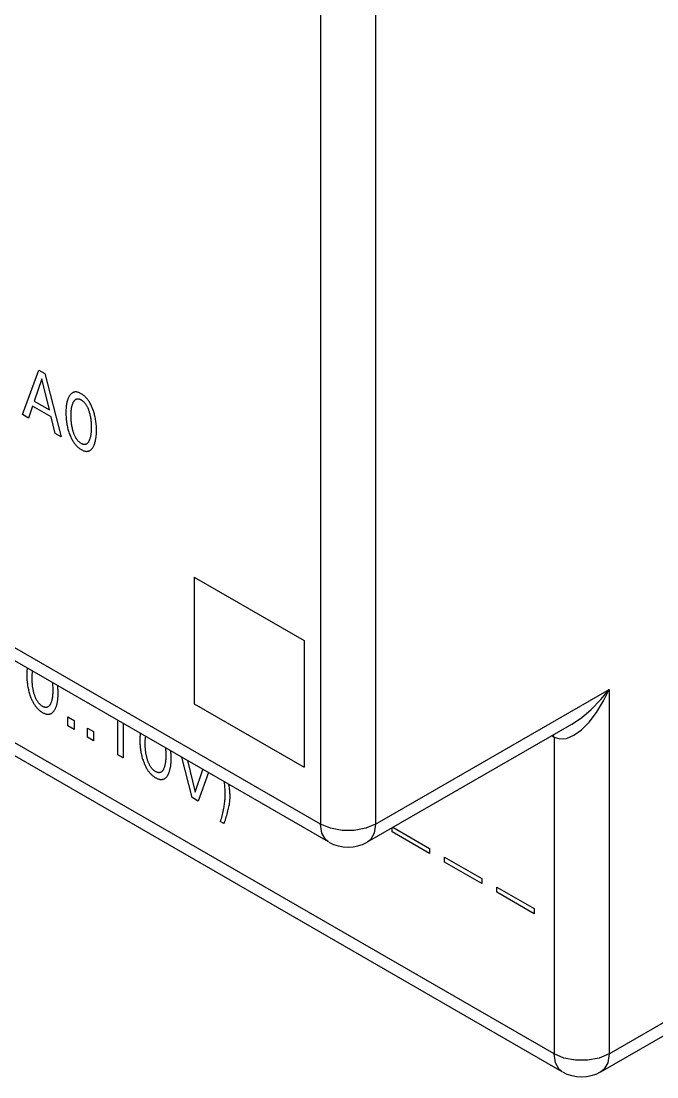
# Model space of a CAD drawing. Extents: x 0 to 420, y 0 to 297.
# Drawn here: x 174.94 to 191.31, y 113.98 to 141.18 of the extents above; entities that cross this region are included whole.
import ezdxf

# ---------------------------------------------------------------- set-up
doc = ezdxf.new("R2010")
doc.units = 0
doc.header["$LTSCALE"] = 23.1
doc.layers.add('40000_ISO', color=7, linetype='CONTINUOUS')

msp = doc.modelspace()

# ---------------------------------------------------------------- linework, layer by layer
at = {"layer": '40000_ISO', "color": 7, "linetype": 'CONTINUOUS'}
for p, q in [((182.65, 155.597), (182.65, 120.487)), ((184.064, 155.597), (184.064, 120.487)), ((182.65, 120.487), (158.962, 134.163)), ((182.857, 120.029), (159.169, 133.705)), ((174.975, 131.042), (175.394, 132.188)), ((175.471, 131.964), (175.276, 131.388)), ((175.394, 132.188), (175.547, 132.1)), ((175.668, 131.162), (175.471, 131.964)), ((175.547, 132.1), (175.967, 130.47)), ((176.131, 131.41), (176.125, 131.388)), ((176.138, 131.43), (176.131, 131.41)), ((176.145, 131.448), (176.138, 131.43)), ((176.153, 131.467), (176.145, 131.448)), ((176.161, 131.484), (176.153, 131.467)), ((176.17, 131.501), (176.161, 131.484)), ((176.179, 131.518), (176.17, 131.501)), ((176.182, 131.522), (176.179, 131.518)), ((176.19, 131.535), (176.182, 131.522)), ((176.199, 131.547), (176.19, 131.535)), ((176.208, 131.558), (176.199, 131.547)), ((176.218, 131.569), (176.208, 131.558)), ((176.228, 131.579), (176.218, 131.569)), ((176.239, 131.588), (176.228, 131.579)), ((176.251, 131.597), (176.239, 131.588)), ((176.263, 131.604), (176.251, 131.597)), ((176.274, 131.609), (176.263, 131.604)), ((176.286, 131.614), (176.274, 131.609)), ((176.298, 131.618), (176.286, 131.614)), ((176.31, 131.621), (176.298, 131.618)), ((176.301, 131.389), (176.307, 131.399)), ((176.307, 131.399), (176.315, 131.408)), ((176.323, 131.623), (176.31, 131.621)), ((176.315, 131.408), (176.323, 131.416)), ((176.337, 131.624), (176.323, 131.623)), ((176.323, 131.416), (176.331, 131.423)), ((176.331, 131.423), (176.338, 131.429)), ((176.35, 131.624), (176.337, 131.624)), ((176.338, 131.429), (176.346, 131.434)), ((176.346, 131.434), (176.354, 131.438)), ((176.364, 131.623), (176.35, 131.624)), ((176.354, 131.438), (176.363, 131.442)), ((176.363, 131.442), (176.372, 131.445)), ((176.379, 131.621), (176.364, 131.623)), ((176.372, 131.445), (176.381, 131.447)), ((176.393, 131.618), (176.379, 131.621)), ((176.381, 131.447), (176.39, 131.448)), ((176.39, 131.448), (176.4, 131.449)), ((176.408, 131.613), (176.393, 131.618)), ((176.4, 131.449), (176.41, 131.448)), ((176.423, 131.608), (176.408, 131.613)), ((176.41, 131.448), (176.42, 131.447)), ((176.42, 131.447), (176.431, 131.444)), ((176.439, 131.602), (176.423, 131.608)), ((176.431, 131.444), (176.441, 131.441)), ((176.454, 131.595), (176.439, 131.602)), ((176.441, 131.441), (176.452, 131.437)), ((176.452, 131.437), (176.463, 131.433)), ((176.47, 131.587), (176.454, 131.595)), ((176.463, 131.433), (176.474, 131.428)), ((176.485, 131.579), (176.47, 131.587)), ((176.474, 131.428), (176.485, 131.421)), ((176.501, 131.57), (176.485, 131.579)), ((176.485, 131.421), (176.496, 131.415)), ((176.496, 131.415), (176.507, 131.407)), ((176.516, 131.559), (176.501, 131.57)), ((176.507, 131.407), (176.518, 131.399)), ((176.532, 131.549), (176.516, 131.559)), ((176.518, 131.399), (176.529, 131.391)), ((176.547, 131.537), (176.532, 131.549)), ((176.562, 131.525), (176.547, 131.537)), ((176.577, 131.512), (176.562, 131.525)), ((176.592, 131.498), (176.577, 131.512)), ((176.606, 131.483), (176.592, 131.498)), ((176.62, 131.468), (176.606, 131.483)), ((176.634, 131.452), (176.62, 131.468)), ((176.647, 131.436), (176.634, 131.452)), ((176.66, 131.419), (176.647, 131.436)), ((176.673, 131.402), (176.66, 131.419)), ((176.685, 131.384), (176.673, 131.402)), ((175.231, 131.256), (175.13, 130.953)), ((175.712, 130.979), (175.231, 131.256)), ((175.276, 131.388), (175.668, 131.162)), ((176.092, 131.13), (176.091, 131.094)), ((176.093, 131.165), (176.092, 131.13)), ((176.095, 131.2), (176.093, 131.165)), ((176.097, 131.234), (176.095, 131.2)), ((176.101, 131.268), (176.097, 131.234)), ((176.105, 131.293), (176.101, 131.268)), ((176.109, 131.317), (176.105, 131.293)), ((176.114, 131.341), (176.109, 131.317)), ((176.119, 131.365), (176.114, 131.341)), ((176.125, 131.388), (176.119, 131.365)), ((176.229, 131.12), (176.231, 131.146)), ((176.231, 131.146), (176.233, 131.169)), ((176.233, 131.169), (176.236, 131.191)), ((176.236, 131.191), (176.24, 131.213)), ((176.24, 131.213), (176.244, 131.235)), ((176.244, 131.235), (176.248, 131.256)), ((176.248, 131.256), (176.253, 131.275)), ((176.253, 131.275), (176.258, 131.294)), ((176.258, 131.294), (176.264, 131.312)), ((176.264, 131.312), (176.27, 131.329)), ((176.27, 131.329), (176.277, 131.346)), ((176.277, 131.346), (176.283, 131.357)), ((176.283, 131.357), (176.288, 131.368)), ((176.288, 131.368), (176.294, 131.379)), ((176.294, 131.379), (176.301, 131.389)), ((176.529, 131.391), (176.539, 131.382)), ((176.539, 131.382), (176.55, 131.372)), ((176.55, 131.372), (176.56, 131.362)), ((176.56, 131.362), (176.57, 131.351)), ((176.57, 131.351), (176.58, 131.339)), ((176.58, 131.339), (176.589, 131.327)), ((176.589, 131.327), (176.599, 131.314)), ((176.599, 131.314), (176.608, 131.301)), ((176.608, 131.301), (176.616, 131.287)), ((176.616, 131.287), (176.624, 131.274)), ((176.624, 131.274), (176.632, 131.26)), ((176.632, 131.26), (176.639, 131.245)), ((176.639, 131.245), (176.648, 131.228)), ((176.648, 131.228), (176.656, 131.211)), ((176.656, 131.211), (176.663, 131.193)), ((176.663, 131.193), (176.67, 131.176)), ((176.67, 131.176), (176.676, 131.158)), ((176.676, 131.158), (176.682, 131.141)), ((176.682, 131.141), (176.688, 131.123)), ((176.696, 131.366), (176.685, 131.384)), ((176.688, 131.123), (176.693, 131.106)), ((176.708, 131.347), (176.696, 131.366)), ((176.72, 131.326), (176.708, 131.347)), ((176.731, 131.304), (176.72, 131.326)), ((176.742, 131.283), (176.731, 131.304)), ((176.752, 131.261), (176.742, 131.283)), ((176.762, 131.238), (176.752, 131.261)), ((176.771, 131.216), (176.762, 131.238)), ((176.78, 131.194), (176.771, 131.216)), ((176.789, 131.172), (176.78, 131.194)), ((176.799, 131.143), (176.789, 131.172)), ((176.808, 131.115), (176.799, 131.143)), ((175.13, 130.953), (174.975, 131.042)), ((175.815, 130.557), (175.712, 130.979)), ((176.091, 131.094), (176.092, 131.057)), ((176.092, 131.057), (176.093, 131.02)), ((176.093, 131.02), (176.095, 130.983)), ((176.095, 130.983), (176.097, 130.945)), ((176.097, 130.945), (176.101, 130.906)), ((176.101, 130.906), (176.105, 130.877)), ((176.105, 130.877), (176.109, 130.847)), ((176.225, 131.042), (176.226, 131.068)), ((176.225, 131.015), (176.225, 131.042)), ((176.225, 130.987), (176.225, 131.015)), ((176.226, 130.96), (176.225, 130.987)), ((176.226, 131.068), (176.227, 131.094)), ((176.227, 130.932), (176.226, 130.96)), ((176.227, 131.094), (176.229, 131.12)), ((176.229, 130.903), (176.227, 130.932)), ((176.231, 130.875), (176.229, 130.903)), ((176.233, 130.849), (176.231, 130.875)), ((176.693, 131.106), (176.695, 131.1)), ((176.695, 131.1), (176.701, 131.076)), ((176.701, 131.076), (176.707, 131.053)), ((176.707, 131.053), (176.712, 131.029)), ((176.712, 131.029), (176.717, 131.006)), ((176.717, 131.006), (176.722, 130.983)), ((176.722, 130.983), (176.726, 130.956)), ((176.726, 130.956), (176.73, 130.93)), ((176.73, 130.93), (176.734, 130.904)), ((176.734, 130.904), (176.737, 130.878)), ((176.737, 130.878), (176.739, 130.852)), ((176.739, 130.852), (176.741, 130.824)), ((176.817, 131.086), (176.808, 131.115)), ((176.825, 131.058), (176.817, 131.086)), ((176.832, 131.03), (176.825, 131.058)), ((176.839, 131.002), (176.832, 131.03)), ((176.845, 130.972), (176.839, 131.002)), ((176.851, 130.942), (176.845, 130.972)), ((176.857, 130.912), (176.851, 130.942)), ((176.861, 130.883), (176.857, 130.912)), ((176.866, 130.853), (176.861, 130.883)), ((176.869, 130.824), (176.866, 130.853)), ((176.109, 130.847), (176.113, 130.817)), ((176.113, 130.817), (176.118, 130.787)), ((176.118, 130.787), (176.124, 130.757)), ((176.124, 130.757), (176.131, 130.726)), ((176.131, 130.726), (176.137, 130.698)), ((176.137, 130.698), (176.145, 130.669)), ((176.145, 130.669), (176.153, 130.641)), ((176.153, 130.641), (176.161, 130.612)), ((176.161, 130.612), (176.17, 130.584)), ((176.17, 130.584), (176.18, 130.555)), ((176.236, 130.823), (176.233, 130.849)), ((176.24, 130.796), (176.236, 130.823)), ((176.244, 130.77), (176.24, 130.796)), ((176.248, 130.743), (176.244, 130.77)), ((176.253, 130.718), (176.248, 130.743)), ((176.258, 130.693), (176.253, 130.718)), ((176.263, 130.668), (176.258, 130.693)), ((176.27, 130.643), (176.263, 130.668)), ((176.277, 130.618), (176.27, 130.643)), ((176.282, 130.6), (176.277, 130.618)), ((176.287, 130.582), (176.282, 130.6)), ((176.293, 130.564), (176.287, 130.582)), ((176.739, 130.581), (176.737, 130.558)), ((176.742, 130.607), (176.739, 130.581)), ((176.741, 130.824), (176.743, 130.797)), ((176.743, 130.634), (176.742, 130.607)), ((176.743, 130.797), (176.744, 130.769)), ((176.744, 130.66), (176.743, 130.634)), ((176.744, 130.769), (176.745, 130.742)), ((176.745, 130.687), (176.744, 130.66)), ((176.745, 130.742), (176.745, 130.715)), ((176.745, 130.715), (176.745, 130.687)), ((176.873, 130.786), (176.869, 130.824)), ((176.876, 130.749), (176.873, 130.786)), ((176.878, 130.712), (176.876, 130.749)), ((176.879, 130.675), (176.878, 130.712)), ((176.878, 130.567), (176.879, 130.603)), ((176.879, 130.639), (176.879, 130.675)), ((176.879, 130.603), (176.879, 130.639)), ((175.967, 130.47), (175.815, 130.557)), ((176.18, 130.555), (176.189, 130.532)), ((176.189, 130.532), (176.197, 130.509)), ((176.197, 130.509), (176.207, 130.486)), ((176.207, 130.486), (176.217, 130.463)), ((176.217, 130.463), (176.227, 130.441)), ((176.227, 130.441), (176.238, 130.418)), ((176.238, 130.418), (176.25, 130.396)), ((176.25, 130.396), (176.262, 130.374)), ((176.262, 130.374), (176.273, 130.356)), ((176.273, 130.356), (176.285, 130.337)), ((176.285, 130.337), (176.297, 130.319)), ((176.3, 130.546), (176.293, 130.564)), ((176.297, 130.319), (176.309, 130.301)), ((176.307, 130.528), (176.3, 130.546)), ((176.314, 130.511), (176.307, 130.528)), ((176.322, 130.493), (176.314, 130.511)), ((176.33, 130.475), (176.322, 130.493)), ((176.337, 130.462), (176.33, 130.475)), ((176.344, 130.45), (176.337, 130.462)), ((176.351, 130.437), (176.344, 130.45)), ((176.358, 130.425), (176.351, 130.437)), ((176.366, 130.413), (176.358, 130.425)), ((176.374, 130.401), (176.366, 130.413)), ((176.382, 130.389), (176.374, 130.401)), ((176.391, 130.378), (176.382, 130.389)), ((176.4, 130.368), (176.391, 130.378)), ((176.41, 130.357), (176.4, 130.368)), ((176.42, 130.346), (176.41, 130.357)), ((176.43, 130.336), (176.42, 130.346)), ((176.441, 130.327), (176.43, 130.336)), ((176.452, 130.318), (176.441, 130.327)), ((176.463, 130.31), (176.452, 130.318)), ((176.474, 130.303), (176.463, 130.31)), ((176.656, 130.313), (176.648, 130.304)), ((176.664, 130.322), (176.656, 130.313)), ((176.67, 130.332), (176.664, 130.322)), ((176.677, 130.343), (176.67, 130.332)), ((176.683, 130.354), (176.677, 130.343)), ((176.688, 130.365), (176.683, 130.354)), ((176.694, 130.377), (176.688, 130.365)), ((176.701, 130.395), (176.694, 130.377)), ((176.707, 130.412), (176.701, 130.395)), ((176.712, 130.431), (176.707, 130.412)), ((176.718, 130.45), (176.712, 130.431)), ((176.722, 130.469), (176.718, 130.45)), ((176.727, 130.491), (176.722, 130.469)), ((176.731, 130.513), (176.727, 130.491)), ((176.734, 130.535), (176.731, 130.513)), ((176.737, 130.558), (176.734, 130.535)), ((176.833, 130.297), (176.839, 130.318)), ((176.839, 130.318), (176.846, 130.34)), ((176.846, 130.34), (176.852, 130.364)), ((176.852, 130.364), (176.857, 130.388)), ((176.857, 130.388), (176.862, 130.413)), ((176.862, 130.413), (176.866, 130.438)), ((176.866, 130.438), (176.869, 130.463)), ((176.869, 130.463), (176.873, 130.497)), ((176.873, 130.497), (176.876, 130.532)), ((176.876, 130.532), (176.878, 130.567)), ((176.309, 130.301), (176.322, 130.284)), ((176.322, 130.284), (176.336, 130.267)), ((176.336, 130.267), (176.349, 130.251)), ((176.349, 130.251), (176.363, 130.236)), ((176.363, 130.236), (176.378, 130.221)), ((176.378, 130.221), (176.393, 130.207)), ((176.393, 130.207), (176.408, 130.194)), ((176.408, 130.194), (176.423, 130.181)), ((176.423, 130.181), (176.438, 130.169)), ((176.438, 130.169), (176.454, 130.158)), ((176.454, 130.158), (176.469, 130.148)), ((176.469, 130.148), (176.485, 130.139)), ((176.485, 130.296), (176.474, 130.303)), ((176.496, 130.29), (176.485, 130.296)), ((176.485, 130.139), (176.501, 130.13)), ((176.507, 130.285), (176.496, 130.29)), ((176.501, 130.13), (176.516, 130.122)), ((176.518, 130.28), (176.507, 130.285)), ((176.516, 130.122), (176.532, 130.115)), ((176.529, 130.276), (176.518, 130.28)), ((176.54, 130.273), (176.529, 130.276)), ((176.532, 130.115), (176.547, 130.109)), ((176.55, 130.271), (176.54, 130.273)), ((176.547, 130.109), (176.563, 130.104)), ((176.56, 130.27), (176.55, 130.271)), ((176.57, 130.269), (176.56, 130.27)), ((176.563, 130.104), (176.578, 130.1)), ((176.579, 130.27), (176.57, 130.269)), ((176.578, 130.1), (176.593, 130.097)), ((176.588, 130.271), (176.579, 130.27)), ((176.596, 130.273), (176.588, 130.271)), ((176.593, 130.097), (176.607, 130.095)), ((176.604, 130.275), (176.596, 130.273)), ((176.612, 130.278), (176.604, 130.275)), ((176.607, 130.095), (176.621, 130.094)), ((176.619, 130.282), (176.612, 130.278)), ((176.627, 130.286), (176.619, 130.282)), ((176.621, 130.094), (176.635, 130.094)), ((176.633, 130.291), (176.627, 130.286)), ((176.64, 130.296), (176.633, 130.291)), ((176.635, 130.094), (176.648, 130.096)), ((176.648, 130.304), (176.64, 130.296)), ((176.648, 130.096), (176.661, 130.098)), ((176.661, 130.098), (176.674, 130.101)), ((176.674, 130.101), (176.686, 130.105)), ((176.686, 130.105), (176.698, 130.11)), ((176.698, 130.11), (176.709, 130.116)), ((176.709, 130.116), (176.721, 130.124)), ((176.721, 130.124), (176.733, 130.133)), ((176.733, 130.133), (176.743, 130.143)), ((176.743, 130.143), (176.754, 130.153)), ((176.754, 130.153), (176.764, 130.165)), ((176.764, 130.165), (176.773, 130.177)), ((176.773, 130.177), (176.782, 130.189)), ((176.782, 130.189), (176.79, 130.203)), ((176.79, 130.203), (176.8, 130.22)), ((176.8, 130.22), (176.809, 130.238)), ((176.809, 130.238), (176.818, 130.257)), ((176.818, 130.257), (176.826, 130.277)), ((176.826, 130.277), (176.833, 130.297)), ((188.66, 114.567), (164.972, 128.244)), ((188.868, 114.11), (165.179, 127.786)), ((179.397, 126.856), (179.397, 123.59)), ((179.397, 126.856), (182.226, 125.223)), ((182.226, 125.223), (182.226, 121.957)), ((175.086, 124.386), (175.085, 124.356)), ((175.085, 124.356), (175.085, 124.326)), ((175.085, 124.326), (175.085, 124.296)), ((175.087, 124.415), (175.086, 124.386)), ((175.089, 124.443), (175.087, 124.415)), ((175.092, 124.472), (175.089, 124.443)), ((175.095, 124.5), (175.092, 124.472)), ((175.097, 124.51), (175.095, 124.5)), ((175.223, 124.302), (175.224, 124.321)), ((175.224, 124.321), (175.225, 124.34)), ((175.225, 124.34), (175.226, 124.358)), ((175.226, 124.358), (175.228, 124.376)), ((175.228, 124.376), (175.23, 124.394)), ((175.23, 124.394), (175.232, 124.412)), ((175.232, 124.412), (175.235, 124.43)), ((175.085, 124.296), (175.086, 124.265)), ((175.086, 124.265), (175.087, 124.234)), ((175.087, 124.234), (175.089, 124.202)), ((175.089, 124.202), (175.092, 124.17)), ((175.092, 124.17), (175.095, 124.138)), ((175.095, 124.138), (175.099, 124.109)), ((175.099, 124.109), (175.103, 124.079)), ((175.103, 124.079), (175.107, 124.049)), ((175.107, 124.049), (175.113, 124.019)), ((175.222, 124.264), (175.223, 124.283)), ((175.222, 124.245), (175.222, 124.264)), ((175.222, 124.226), (175.222, 124.245)), ((175.223, 124.206), (175.222, 124.226)), ((175.223, 124.283), (175.223, 124.302)), ((175.223, 124.186), (175.223, 124.206)), ((175.224, 124.166), (175.223, 124.186)), ((175.225, 124.146), (175.224, 124.166)), ((175.226, 124.126), (175.225, 124.146)), ((175.228, 124.105), (175.226, 124.126)), ((175.23, 124.087), (175.228, 124.105)), ((175.232, 124.068), (175.23, 124.087)), ((175.234, 124.049), (175.232, 124.068)), ((175.236, 124.03), (175.234, 124.049)), ((175.742, 124.137), (175.744, 124.117)), ((175.744, 124.117), (175.746, 124.096)), ((175.746, 124.096), (175.748, 124.076)), ((175.748, 124.076), (175.751, 124.048)), ((175.881, 124.046), (175.88, 124.058)), ((175.113, 124.019), (175.119, 123.988)), ((175.119, 123.988), (175.126, 123.958)), ((175.126, 123.958), (175.132, 123.929)), ((175.132, 123.929), (175.14, 123.901)), ((175.14, 123.901), (175.148, 123.872)), ((175.148, 123.872), (175.157, 123.843)), ((175.157, 123.843), (175.166, 123.815)), ((175.166, 123.815), (175.176, 123.786)), ((175.176, 123.786), (175.184, 123.765)), ((175.239, 124.011), (175.236, 124.03)), ((175.242, 123.992), (175.239, 124.011)), ((175.246, 123.973), (175.242, 123.992)), ((175.249, 123.955), (175.246, 123.973)), ((175.252, 123.937), (175.249, 123.955)), ((175.256, 123.92), (175.252, 123.937)), ((175.26, 123.902), (175.256, 123.92)), ((175.265, 123.884), (175.26, 123.902)), ((175.27, 123.866), (175.265, 123.884)), ((175.275, 123.848), (175.27, 123.866)), ((175.28, 123.832), (175.275, 123.848)), ((175.285, 123.816), (175.28, 123.832)), ((175.29, 123.8), (175.285, 123.816)), ((175.296, 123.784), (175.29, 123.8)), ((175.302, 123.768), (175.296, 123.784)), ((175.746, 123.782), (175.743, 123.759)), ((175.748, 123.805), (175.746, 123.782)), ((175.751, 123.831), (175.748, 123.805)), ((175.751, 124.048), (175.752, 124.02)), ((175.752, 123.857), (175.751, 123.831)), ((175.752, 124.02), (175.753, 123.992)), ((175.753, 123.884), (175.752, 123.857)), ((175.753, 123.992), (175.754, 123.965)), ((175.754, 123.911), (175.753, 123.884)), ((175.754, 123.965), (175.754, 123.938)), ((175.754, 123.938), (175.754, 123.911)), ((175.884, 124.022), (175.881, 124.046)), ((175.886, 123.999), (175.884, 124.022)), ((175.888, 123.975), (175.886, 123.999)), ((175.889, 123.952), (175.888, 123.975)), ((175.89, 123.929), (175.889, 123.952)), ((175.889, 123.771), (175.89, 123.793)), ((175.891, 123.906), (175.89, 123.929)), ((175.89, 123.793), (175.891, 123.815)), ((175.891, 123.883), (175.891, 123.906)), ((175.891, 123.861), (175.891, 123.883)), ((175.891, 123.838), (175.891, 123.861)), ((175.891, 123.815), (175.891, 123.838)), ((184.064, 120.487), (190.075, 123.957)), ((189.868, 123.702), (190.075, 123.957)), ((189.933, 123.665), (190.075, 123.957)), ((190.075, 123.957), (190.075, 114.567)), ((175.184, 123.765), (175.192, 123.745)), ((175.192, 123.745), (175.2, 123.724)), ((175.2, 123.724), (175.209, 123.704)), ((175.209, 123.704), (175.218, 123.684)), ((175.218, 123.684), (175.228, 123.663)), ((175.228, 123.663), (175.238, 123.644)), ((175.238, 123.644), (175.248, 123.624)), ((175.248, 123.624), (175.26, 123.604)), ((175.26, 123.604), (175.27, 123.587)), ((175.27, 123.587), (175.28, 123.571)), ((175.28, 123.571), (175.291, 123.554)), ((175.291, 123.554), (175.303, 123.538)), ((175.308, 123.752), (175.302, 123.768)), ((175.303, 123.538), (175.314, 123.522)), ((175.315, 123.736), (175.308, 123.752)), ((175.314, 123.522), (175.326, 123.507)), ((175.322, 123.72), (175.315, 123.736)), ((175.33, 123.704), (175.322, 123.72)), ((175.326, 123.507), (175.338, 123.492)), ((175.336, 123.691), (175.33, 123.704)), ((175.343, 123.678), (175.336, 123.691)), ((175.351, 123.666), (175.343, 123.678)), ((175.358, 123.653), (175.351, 123.666)), ((175.366, 123.641), (175.358, 123.653)), ((175.375, 123.629), (175.366, 123.641)), ((175.383, 123.618), (175.375, 123.629)), ((175.392, 123.606), (175.383, 123.618)), ((175.401, 123.596), (175.392, 123.606)), ((175.41, 123.586), (175.401, 123.596)), ((175.419, 123.576), (175.41, 123.586)), ((175.429, 123.567), (175.419, 123.576)), ((175.438, 123.559), (175.429, 123.567)), ((175.448, 123.55), (175.438, 123.559)), ((175.458, 123.543), (175.448, 123.55)), ((175.468, 123.536), (175.458, 123.543)), ((175.478, 123.529), (175.468, 123.536)), ((175.488, 123.523), (175.478, 123.529)), ((175.498, 123.517), (175.488, 123.523)), ((175.508, 123.512), (175.498, 123.517)), ((175.518, 123.508), (175.508, 123.512)), ((175.528, 123.504), (175.518, 123.508)), ((175.626, 123.507), (175.618, 123.503)), ((175.633, 123.511), (175.626, 123.507)), ((175.64, 123.516), (175.633, 123.511)), ((175.647, 123.521), (175.64, 123.516)), ((175.654, 123.528), (175.647, 123.521)), ((175.662, 123.535), (175.654, 123.528)), ((175.668, 123.544), (175.662, 123.535)), ((175.675, 123.552), (175.668, 123.544)), ((175.681, 123.561), (175.675, 123.552)), ((175.687, 123.571), (175.681, 123.561)), ((175.692, 123.581), (175.687, 123.571)), ((175.697, 123.591), (175.692, 123.581)), ((175.702, 123.601), (175.697, 123.591)), ((175.708, 123.616), (175.702, 123.601)), ((175.713, 123.63), (175.708, 123.616)), ((175.718, 123.645), (175.713, 123.63)), ((175.723, 123.661), (175.718, 123.645)), ((175.727, 123.677), (175.723, 123.661)), ((175.731, 123.693), (175.727, 123.677)), ((175.735, 123.714), (175.731, 123.693)), ((175.74, 123.736), (175.735, 123.714)), ((175.743, 123.759), (175.74, 123.736)), ((175.835, 123.494), (175.84, 123.509)), ((175.84, 123.509), (175.846, 123.524)), ((175.846, 123.524), (175.851, 123.54)), ((175.851, 123.54), (175.856, 123.557)), ((175.856, 123.557), (175.861, 123.574)), ((175.861, 123.574), (175.865, 123.592)), ((175.865, 123.592), (175.869, 123.61)), ((175.869, 123.61), (175.873, 123.628)), ((175.873, 123.628), (175.876, 123.647)), ((175.876, 123.647), (175.879, 123.666)), ((175.879, 123.666), (175.881, 123.685)), ((175.881, 123.685), (175.884, 123.706)), ((175.884, 123.706), (175.886, 123.727)), ((175.886, 123.727), (175.888, 123.749)), ((175.888, 123.749), (175.889, 123.771)), ((179.397, 123.59), (182.226, 121.957)), ((189.619, 123.445), (189.868, 123.702)), ((189.753, 123.368), (189.933, 123.665)), ((175.338, 123.492), (175.351, 123.478)), ((175.351, 123.478), (175.364, 123.464)), ((175.364, 123.464), (175.377, 123.451)), ((175.377, 123.451), (175.39, 123.438)), ((175.39, 123.438), (175.404, 123.426)), ((175.404, 123.426), (175.418, 123.414)), ((175.418, 123.414), (175.432, 123.403)), ((175.432, 123.403), (175.446, 123.393)), ((175.446, 123.393), (175.46, 123.383)), ((175.46, 123.383), (175.474, 123.374)), ((175.474, 123.374), (175.488, 123.366)), ((175.488, 123.366), (175.502, 123.358)), ((175.502, 123.358), (175.517, 123.35)), ((175.517, 123.35), (175.531, 123.344)), ((175.538, 123.501), (175.528, 123.504)), ((175.531, 123.344), (175.545, 123.338)), ((175.548, 123.498), (175.538, 123.501)), ((175.545, 123.338), (175.559, 123.333)), ((175.557, 123.497), (175.548, 123.498)), ((175.566, 123.495), (175.557, 123.497)), ((175.559, 123.333), (175.573, 123.328)), ((175.575, 123.495), (175.566, 123.495)), ((175.573, 123.328), (175.586, 123.325)), ((175.585, 123.495), (175.575, 123.495)), ((175.593, 123.496), (175.585, 123.495)), ((175.586, 123.325), (175.6, 123.322)), ((175.602, 123.498), (175.593, 123.496)), ((175.6, 123.322), (175.613, 123.32)), ((175.61, 123.5), (175.602, 123.498)), ((175.618, 123.503), (175.61, 123.5)), ((175.613, 123.32), (175.626, 123.319)), ((175.626, 123.319), (175.638, 123.319)), ((175.638, 123.319), (175.651, 123.32)), ((175.651, 123.32), (175.663, 123.321)), ((175.663, 123.321), (175.674, 123.324)), ((175.674, 123.324), (175.685, 123.327)), ((175.685, 123.327), (175.696, 123.33)), ((175.696, 123.33), (175.707, 123.335)), ((175.707, 123.335), (175.717, 123.34)), ((175.717, 123.34), (175.728, 123.347)), ((175.728, 123.347), (175.739, 123.354)), ((175.739, 123.354), (175.749, 123.363)), ((175.749, 123.363), (175.759, 123.372)), ((175.759, 123.372), (175.768, 123.381)), ((175.768, 123.381), (175.776, 123.392)), ((175.776, 123.392), (175.785, 123.402)), ((175.785, 123.402), (175.793, 123.414)), ((175.793, 123.414), (175.8, 123.425)), ((175.8, 123.425), (175.808, 123.438)), ((175.808, 123.438), (175.815, 123.452)), ((175.815, 123.452), (175.822, 123.465)), ((175.822, 123.465), (175.828, 123.479)), ((175.828, 123.479), (175.835, 123.494)), ((176.14, 123.021), (176.14, 123.255)), ((176.14, 123.255), (176.301, 123.162)), ((189.364, 123.23), (189.619, 123.445)), ((189.561, 123.117), (189.753, 123.368)), ((176.301, 122.928), (176.14, 123.021)), ((176.301, 123.162), (176.301, 122.928)), ((176.644, 122.73), (176.644, 122.964)), ((176.644, 122.964), (176.805, 122.871)), ((177.43, 122.276), (177.43, 123.163)), ((177.57, 123.082), (177.57, 122.195)), ((183.857, 120.029), (189.118, 123.067)), ((189.117, 123.066), (189.364, 123.23)), ((189.365, 122.92), (189.561, 123.117)), ((176.805, 122.637), (176.644, 122.73)), ((176.805, 122.871), (176.805, 122.637)), ((177.999, 122.734), (177.997, 122.705)), ((177.997, 122.705), (177.997, 122.675)), ((178.001, 122.763), (177.999, 122.734)), ((178.003, 122.791), (178.001, 122.763)), ((178.007, 122.819), (178.003, 122.791)), ((178.008, 122.829), (178.007, 122.819)), ((178.138, 122.677), (178.139, 122.695)), ((178.139, 122.695), (178.141, 122.714)), ((178.141, 122.714), (178.144, 122.732)), ((178.144, 122.732), (178.146, 122.749)), ((188.6, 122.768), (188.66, 122.732)), ((188.66, 122.732), (188.648, 122.796)), ((188.66, 122.732), (188.807, 122.685)), ((188.66, 122.732), (188.66, 114.567)), ((188.807, 122.685), (188.979, 122.699)), ((188.979, 122.699), (189.168, 122.778)), ((189.168, 122.778), (189.365, 122.92)), ((177.997, 122.675), (177.996, 122.645)), ((177.996, 122.645), (177.997, 122.615)), ((177.997, 122.615), (177.997, 122.584)), ((177.997, 122.584), (177.999, 122.553)), ((177.999, 122.553), (178.001, 122.521)), ((178.001, 122.521), (178.003, 122.489)), ((178.003, 122.489), (178.007, 122.457)), ((178.007, 122.457), (178.01, 122.428)), ((178.01, 122.428), (178.014, 122.398)), ((178.133, 122.564), (178.134, 122.584)), ((178.134, 122.545), (178.133, 122.564)), ((178.134, 122.603), (178.135, 122.621)), ((178.134, 122.584), (178.134, 122.603)), ((178.134, 122.525), (178.134, 122.545)), ((178.134, 122.505), (178.134, 122.525)), ((178.135, 122.485), (178.134, 122.505)), ((178.135, 122.64), (178.136, 122.659)), ((178.135, 122.621), (178.135, 122.64)), ((178.136, 122.465), (178.135, 122.485)), ((178.136, 122.659), (178.138, 122.677)), ((178.138, 122.445), (178.136, 122.465)), ((178.139, 122.424), (178.138, 122.445)), ((178.141, 122.406), (178.139, 122.424)), ((178.653, 122.457), (178.656, 122.436)), ((178.656, 122.436), (178.658, 122.415)), ((177.57, 122.195), (177.43, 122.276)), ((178.014, 122.398), (178.019, 122.368)), ((178.019, 122.368), (178.024, 122.338)), ((178.024, 122.338), (178.03, 122.308)), ((178.03, 122.308), (178.037, 122.277)), ((178.037, 122.277), (178.044, 122.249)), ((178.044, 122.249), (178.051, 122.22)), ((178.051, 122.22), (178.059, 122.191)), ((178.059, 122.191), (178.068, 122.163)), ((178.068, 122.163), (178.077, 122.134)), ((178.143, 122.387), (178.141, 122.406)), ((178.145, 122.368), (178.143, 122.387)), ((178.148, 122.349), (178.145, 122.368)), ((178.15, 122.33), (178.148, 122.349)), ((178.154, 122.311), (178.15, 122.33)), ((178.157, 122.292), (178.154, 122.311)), ((178.16, 122.274), (178.157, 122.292)), ((178.164, 122.257), (178.16, 122.274)), ((178.168, 122.239), (178.164, 122.257)), ((178.172, 122.221), (178.168, 122.239)), ((178.176, 122.203), (178.172, 122.221)), ((178.181, 122.185), (178.176, 122.203)), ((178.186, 122.167), (178.181, 122.185)), ((178.191, 122.151), (178.186, 122.167)), ((178.196, 122.135), (178.191, 122.151)), ((178.658, 122.415), (178.66, 122.395)), ((178.66, 122.395), (178.662, 122.367)), ((178.662, 122.15), (178.66, 122.124)), ((178.662, 122.367), (178.664, 122.339)), ((178.664, 122.176), (178.662, 122.15)), ((178.664, 122.339), (178.665, 122.311)), ((178.665, 122.203), (178.664, 122.176)), ((178.665, 122.311), (178.665, 122.284)), ((178.665, 122.284), (178.666, 122.257)), ((178.666, 122.257), (178.665, 122.23)), ((178.665, 122.23), (178.665, 122.203)), ((178.792, 122.365), (178.791, 122.377)), ((178.795, 122.341), (178.792, 122.365)), ((178.797, 122.318), (178.795, 122.341)), ((178.799, 122.294), (178.797, 122.318)), ((178.8, 122.271), (178.799, 122.294)), ((178.801, 122.248), (178.8, 122.271)), ((178.802, 122.225), (178.801, 122.248)), ((178.803, 122.202), (178.802, 122.225)), ((178.802, 122.135), (178.803, 122.157)), ((178.803, 122.18), (178.803, 122.202)), ((178.803, 122.157), (178.803, 122.18)), ((179.339, 121.174), (179.074, 122.214)), ((178.077, 122.134), (178.088, 122.105)), ((178.088, 122.105), (178.095, 122.084)), ((178.095, 122.084), (178.103, 122.064)), ((178.103, 122.064), (178.111, 122.043)), ((178.111, 122.043), (178.12, 122.023)), ((178.12, 122.023), (178.129, 122.003)), ((178.129, 122.003), (178.139, 121.983)), ((178.139, 121.983), (178.149, 121.963)), ((178.149, 121.963), (178.16, 121.943)), ((178.16, 121.943), (178.171, 121.923)), ((178.171, 121.923), (178.181, 121.906)), ((178.181, 121.906), (178.192, 121.89)), ((178.192, 121.89), (178.203, 121.873)), ((178.201, 122.119), (178.196, 122.135)), ((178.207, 122.103), (178.201, 122.119)), ((178.203, 121.873), (178.214, 121.857)), ((178.213, 122.087), (178.207, 122.103)), ((178.219, 122.071), (178.213, 122.087)), ((178.226, 122.055), (178.219, 122.071)), ((178.233, 122.039), (178.226, 122.055)), ((178.241, 122.023), (178.233, 122.039)), ((178.248, 122.01), (178.241, 122.023)), ((178.255, 121.997), (178.248, 122.01)), ((178.262, 121.985), (178.255, 121.997)), ((178.27, 121.972), (178.262, 121.985)), ((178.278, 121.96), (178.27, 121.972)), ((178.286, 121.948), (178.278, 121.96)), ((178.294, 121.937), (178.286, 121.948)), ((178.303, 121.926), (178.294, 121.937)), ((178.312, 121.915), (178.303, 121.926)), ((178.321, 121.905), (178.312, 121.915)), ((178.331, 121.895), (178.321, 121.905)), ((178.34, 121.886), (178.331, 121.895)), ((178.35, 121.878), (178.34, 121.886)), ((178.36, 121.87), (178.35, 121.878)), ((178.592, 121.88), (178.586, 121.871)), ((178.598, 121.89), (178.592, 121.88)), ((178.603, 121.9), (178.598, 121.89)), ((178.608, 121.91), (178.603, 121.9)), ((178.613, 121.921), (178.608, 121.91)), ((178.619, 121.935), (178.613, 121.921)), ((178.624, 121.949), (178.619, 121.935)), ((178.629, 121.964), (178.624, 121.949)), ((178.634, 121.98), (178.629, 121.964)), ((178.638, 121.996), (178.634, 121.98)), ((178.642, 122.012), (178.638, 121.996)), ((178.647, 122.033), (178.642, 122.012)), ((178.651, 122.055), (178.647, 122.033)), ((178.654, 122.078), (178.651, 122.055)), ((178.657, 122.101), (178.654, 122.078)), ((178.66, 122.124), (178.657, 122.101)), ((178.762, 121.859), (178.767, 121.876)), ((178.767, 121.876), (178.772, 121.893)), ((178.772, 121.893), (178.776, 121.911)), ((178.776, 121.911), (178.78, 121.929)), ((178.78, 121.929), (178.784, 121.947)), ((178.784, 121.947), (178.787, 121.966)), ((178.787, 121.966), (178.79, 121.985)), ((178.79, 121.985), (178.793, 122.004)), ((178.793, 122.004), (178.795, 122.025)), ((178.795, 122.025), (178.797, 122.046)), ((178.797, 122.046), (178.799, 122.068)), ((178.799, 122.068), (178.8, 122.09)), ((178.8, 122.09), (178.801, 122.112)), ((178.801, 122.112), (178.802, 122.135)), ((179.221, 122.129), (179.421, 121.308)), ((179.421, 121.308), (179.618, 121.899)), ((178.214, 121.857), (178.226, 121.842)), ((178.226, 121.842), (178.237, 121.826)), ((178.237, 121.826), (178.25, 121.811)), ((178.25, 121.811), (178.262, 121.797)), ((178.262, 121.797), (178.275, 121.783)), ((178.275, 121.783), (178.288, 121.77)), ((178.288, 121.77), (178.302, 121.757)), ((178.302, 121.757), (178.315, 121.745)), ((178.315, 121.745), (178.329, 121.733)), ((178.329, 121.733), (178.343, 121.722)), ((178.343, 121.722), (178.357, 121.712)), ((178.357, 121.712), (178.371, 121.702)), ((178.369, 121.862), (178.36, 121.87)), ((178.379, 121.855), (178.369, 121.862)), ((178.371, 121.702), (178.385, 121.693)), ((178.39, 121.848), (178.379, 121.855)), ((178.385, 121.693), (178.4, 121.685)), ((178.4, 121.842), (178.39, 121.848)), ((178.41, 121.837), (178.4, 121.842)), ((178.4, 121.685), (178.414, 121.677)), ((178.42, 121.832), (178.41, 121.837)), ((178.414, 121.677), (178.428, 121.669)), ((178.43, 121.827), (178.42, 121.832)), ((178.428, 121.669), (178.442, 121.663)), ((178.44, 121.823), (178.43, 121.827)), ((178.449, 121.82), (178.44, 121.823)), ((178.442, 121.663), (178.456, 121.657)), ((178.459, 121.818), (178.449, 121.82)), ((178.456, 121.657), (178.47, 121.652)), ((178.469, 121.816), (178.459, 121.818)), ((178.478, 121.815), (178.469, 121.816)), ((178.47, 121.652), (178.484, 121.647)), ((178.487, 121.814), (178.478, 121.815)), ((178.484, 121.647), (178.498, 121.644)), ((178.496, 121.814), (178.487, 121.814)), ((178.505, 121.815), (178.496, 121.814)), ((178.498, 121.644), (178.511, 121.641)), ((178.513, 121.817), (178.505, 121.815)), ((178.511, 121.641), (178.525, 121.639)), ((178.521, 121.82), (178.513, 121.817)), ((178.529, 121.823), (178.521, 121.82)), ((178.525, 121.639), (178.537, 121.638)), ((178.537, 121.826), (178.529, 121.823)), ((178.544, 121.83), (178.537, 121.826)), ((178.537, 121.638), (178.55, 121.638)), ((178.551, 121.835), (178.544, 121.83)), ((178.55, 121.638), (178.562, 121.639)), ((178.558, 121.84), (178.551, 121.835)), ((178.566, 121.847), (178.558, 121.84)), ((178.562, 121.639), (178.574, 121.64)), ((178.573, 121.855), (178.566, 121.847)), ((178.58, 121.863), (178.573, 121.855)), ((178.574, 121.64), (178.586, 121.643)), ((178.586, 121.871), (178.58, 121.863)), ((178.586, 121.643), (178.597, 121.646)), ((178.597, 121.646), (178.608, 121.649)), ((178.608, 121.649), (178.618, 121.654)), ((178.618, 121.654), (178.629, 121.659)), ((178.629, 121.659), (178.64, 121.666)), ((178.64, 121.666), (178.65, 121.673)), ((178.65, 121.673), (178.66, 121.682)), ((178.66, 121.682), (178.67, 121.691)), ((178.67, 121.691), (178.679, 121.7)), ((178.679, 121.7), (178.688, 121.711)), ((178.688, 121.711), (178.696, 121.722)), ((178.696, 121.722), (178.704, 121.733)), ((178.704, 121.733), (178.712, 121.745)), ((178.712, 121.745), (178.719, 121.757)), ((178.719, 121.757), (178.727, 121.771)), ((178.727, 121.771), (178.733, 121.785)), ((178.733, 121.785), (178.74, 121.799)), ((178.74, 121.799), (178.746, 121.813)), ((178.746, 121.813), (178.752, 121.828)), ((178.752, 121.828), (178.757, 121.843)), ((178.757, 121.843), (178.762, 121.859)), ((179.764, 121.815), (179.499, 121.082)), ((190.075, 114.567), (202.308, 121.63)), ((180.164, 121.584), (180.17, 121.533)), ((180.17, 121.533), (180.173, 121.498)), ((180.173, 121.498), (180.177, 121.462)), ((180.177, 121.462), (180.179, 121.427)), ((180.179, 121.427), (180.182, 121.392)), ((180.182, 121.392), (180.183, 121.363)), ((180.183, 121.363), (180.185, 121.335)), ((180.185, 121.335), (180.185, 121.307)), ((180.296, 121.467), (180.289, 121.512)), ((180.301, 121.43), (180.296, 121.467)), ((180.306, 121.394), (180.301, 121.43)), ((180.31, 121.358), (180.306, 121.394)), ((180.313, 121.322), (180.31, 121.358)), ((179.499, 121.082), (179.339, 121.174)), ((180.174, 121.063), (180.17, 121.032)), ((180.177, 121.095), (180.174, 121.063)), ((180.18, 121.127), (180.177, 121.095)), ((180.182, 121.159), (180.18, 121.127)), ((180.184, 121.189), (180.182, 121.159)), ((180.185, 121.219), (180.184, 121.189)), ((180.185, 121.307), (180.186, 121.279)), ((180.186, 121.249), (180.185, 121.219)), ((180.186, 121.279), (180.186, 121.249)), ((180.305, 121.029), (180.309, 121.061)), ((180.309, 121.061), (180.313, 121.092)), ((180.315, 121.298), (180.313, 121.322)), ((180.313, 121.092), (180.315, 121.114)), ((180.316, 121.274), (180.315, 121.298)), ((180.315, 121.114), (180.316, 121.136)), ((180.318, 121.25), (180.316, 121.274)), ((180.316, 121.136), (180.317, 121.158)), ((180.317, 121.158), (180.318, 121.18)), ((180.318, 121.226), (180.318, 121.25)), ((180.319, 121.202), (180.318, 121.226)), ((180.318, 121.18), (180.319, 121.202)), ((180.134, 120.813), (180.126, 120.772)), ((180.143, 120.855), (180.134, 120.813)), ((180.15, 120.897), (180.143, 120.855)), ((180.156, 120.931), (180.15, 120.897)), ((180.161, 120.964), (180.156, 120.931)), ((180.166, 120.998), (180.161, 120.964)), ((180.17, 121.032), (180.166, 120.998)), ((180.244, 120.749), (180.255, 120.789)), ((180.255, 120.789), (180.265, 120.829)), ((180.265, 120.829), (180.273, 120.863)), ((180.273, 120.863), (180.281, 120.898)), ((180.281, 120.898), (180.288, 120.933)), ((180.288, 120.933), (180.295, 120.968)), ((180.295, 120.968), (180.3, 120.998)), ((180.3, 120.998), (180.305, 121.029)), ((180.076, 120.59), (180.065, 120.556)), ((180.16, 120.501), (180.065, 120.556)), ((180.087, 120.624), (180.076, 120.59)), ((180.097, 120.659), (180.087, 120.624)), ((180.107, 120.696), (180.097, 120.659)), ((180.117, 120.734), (180.107, 120.696)), ((180.126, 120.772), (180.117, 120.734)), ((180.16, 120.501), (180.173, 120.534)), ((180.173, 120.534), (180.186, 120.567)), ((180.186, 120.567), (180.198, 120.6)), ((180.198, 120.6), (180.21, 120.636)), ((180.21, 120.636), (180.222, 120.673)), ((180.222, 120.673), (180.233, 120.709)), ((180.233, 120.709), (180.244, 120.749)), ((189.867, 114.11), (201.351, 120.739)), ((182.903, 120.381), (182.65, 120.487)), ((182.684, 120.257), (182.65, 120.487)), ((182.784, 120.086), (182.684, 120.257)), ((183.201, 120.325), (182.903, 120.381)), ((183.514, 120.325), (183.201, 120.325)), ((183.811, 120.381), (183.514, 120.325)), ((184.064, 120.487), (183.811, 120.381)), ((184.03, 120.257), (183.93, 120.086)), ((184.064, 120.487), (184.03, 120.257)), ((184.496, 120.286), (184.496, 120.398)), ((185.456, 119.732), (184.496, 120.286)), ((184.512, 120.408), (185.456, 119.862)), ((182.857, 120.029), (182.784, 120.086)), ((183.93, 120.086), (183.857, 120.029)), ((185.456, 119.862), (185.456, 119.732)), ((185.84, 119.641), (186.8, 119.086)), ((185.84, 119.51), (185.84, 119.641)), ((186.8, 118.956), (185.84, 119.51)), ((186.8, 119.086), (186.8, 118.956)), ((187.184, 118.865), (188.144, 118.311)), ((187.184, 118.734), (187.184, 118.865)), ((188.144, 118.18), (187.184, 118.734)), ((188.144, 118.311), (188.144, 118.18)), ((188.914, 114.461), (188.66, 114.567)), ((188.694, 114.337), (188.66, 114.567)), ((190.075, 114.567), (189.821, 114.461)), ((190.075, 114.567), (190.041, 114.337)), ((188.794, 114.167), (188.694, 114.337)), ((189.211, 114.405), (188.914, 114.461)), ((189.524, 114.405), (189.211, 114.405)), ((189.821, 114.461), (189.524, 114.405)), ((190.041, 114.337), (189.941, 114.167)), ((188.867, 114.11), (188.794, 114.167)), ((189.941, 114.167), (189.868, 114.11))]:
    msp.add_line(p, q, dxfattribs=at)
for centre in [(183.357, 120.895), (189.367, 114.976)]:
    msp.add_arc(centre, 1, 240.5455, 299.4547, dxfattribs=at)

doc.saveas('drawing.dxf')
